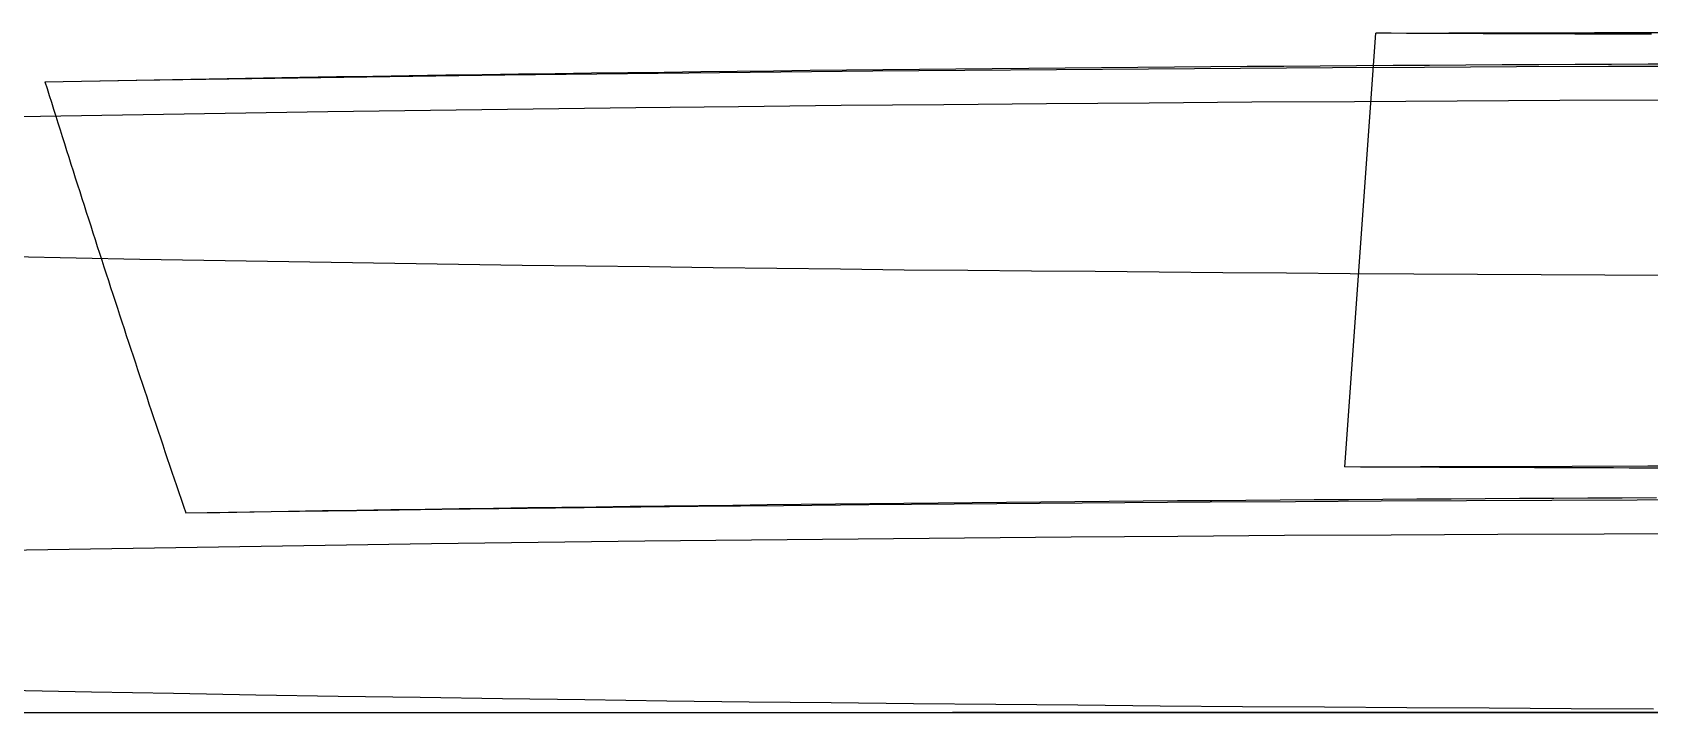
# Model space of a CAD drawing. Extents: x 0 to 2.61, y 0 to 1.71.
# Drawn here: x 2.0916 to 2.2081, y 1.1131 to 1.1621 of the extents above; entities that cross this region are included whole.
import ezdxf

# ---------------------------------------------------------------- set-up
doc = ezdxf.new("R2010")
doc.units = 0
doc.linetypes.add('HIDDEN', pattern=[0.075, 0.050025, -0.024975])
doc.layers.add('LEFT', color=7, linetype='CONTINUOUS')
doc.layers.add('LEFT_HID', color=7, linetype='HIDDEN')

msp = doc.modelspace()

# ---------------------------------------------------------------- linework, layer by layer
at = {"layer": 'LEFT'}
msp.add_line((1.863158, 1.11305), (2.244871, 1.11305), dxfattribs=at)
at = {"layer": 'LEFT_HID', "linetype": 'HIDDEN'}
for p, q in [((2.186157, 1.130755), (2.188397, 1.162004)), ((2.188397, 1.162004), (2.193648, 1.162024)), ((2.1895, 1.162), (2.188397, 1.162004)), ((2.190603, 1.161995), (2.1895, 1.162)), ((2.191706, 1.16199), (2.190603, 1.161995)), ((2.19281, 1.161986), (2.191706, 1.16199)), ((2.193913, 1.161981), (2.19281, 1.161986)), ((2.193648, 1.162024), (2.1989, 1.162041)), ((2.195016, 1.161977), (2.193913, 1.161981)), ((2.196119, 1.161973), (2.195016, 1.161977)), ((2.197222, 1.161968), (2.196119, 1.161973)), ((2.198325, 1.161964), (2.197222, 1.161968)), ((2.199428, 1.16196), (2.198325, 1.161964)), ((2.1989, 1.162041), (2.204151, 1.162057)), ((2.200531, 1.161956), (2.199428, 1.16196)), ((2.201635, 1.161952), (2.200531, 1.161956)), ((2.202738, 1.161948), (2.201635, 1.161952)), ((2.203841, 1.161944), (2.202738, 1.161948)), ((2.204944, 1.161941), (2.203841, 1.161944)), ((2.204151, 1.162057), (2.209402, 1.16207)), ((2.206047, 1.161937), (2.204944, 1.161941)), ((2.20715, 1.161933), (2.206047, 1.161937)), ((2.208253, 1.16193), (2.20715, 1.161933)), ((2.173876, 1.159582), (2.176502, 1.159603)), ((2.176502, 1.159603), (2.179127, 1.159623)), ((2.179127, 1.159623), (2.181753, 1.159644)), ((2.181753, 1.159644), (2.184378, 1.159662)), ((2.184378, 1.159662), (2.187004, 1.159679)), ((2.187004, 1.159679), (2.189629, 1.159696)), ((2.189629, 1.159696), (2.192255, 1.159714)), ((2.191902, 1.159568), (2.19853, 1.159599)), ((2.192255, 1.159714), (2.194881, 1.159731)), ((2.194881, 1.159731), (2.197506, 1.159745)), ((2.197506, 1.159745), (2.200132, 1.159759)), ((2.19853, 1.159599), (2.205157, 1.159625)), ((2.200132, 1.159759), (2.202757, 1.159773)), ((2.202757, 1.159773), (2.205383, 1.159787)), ((2.205157, 1.159625), (2.211785, 1.159648)), ((2.205383, 1.159787), (2.208008, 1.1598)), ((2.208008, 1.1598), (2.210634, 1.15981)), ((2.09249, 1.158515), (2.099117, 1.158626)), ((2.09249, 1.158515), (2.095115, 1.158563)), ((2.09249, 1.158515), (2.092645, 1.15802)), ((2.095115, 1.158563), (2.09774, 1.158611)), ((2.09774, 1.158611), (2.100365, 1.158659)), ((2.099117, 1.158626), (2.105744, 1.15873)), ((2.100365, 1.158659), (2.102991, 1.158707)), ((2.102991, 1.158707), (2.105616, 1.15875)), ((2.105616, 1.15875), (2.108241, 1.158794)), ((2.105744, 1.15873), (2.112371, 1.158827)), ((2.108241, 1.158794), (2.110866, 1.158837)), ((2.110866, 1.158837), (2.113491, 1.15888)), ((2.112371, 1.158827), (2.118998, 1.158918)), ((2.113491, 1.15888), (2.116117, 1.158919)), ((2.116117, 1.158919), (2.118742, 1.158958)), ((2.118742, 1.158958), (2.121367, 1.158997)), ((2.118998, 1.158918), (2.125626, 1.159003)), ((2.121367, 1.158997), (2.123993, 1.159036)), ((2.123993, 1.159036), (2.126618, 1.159072)), ((2.125626, 1.159003), (2.132253, 1.159082)), ((2.126618, 1.159072), (2.129244, 1.159107)), ((2.129244, 1.159107), (2.131869, 1.159142)), ((2.131869, 1.159142), (2.134494, 1.159177)), ((2.132253, 1.159082), (2.13888, 1.159156)), ((2.134494, 1.159177), (2.13712, 1.159209)), ((2.13712, 1.159209), (2.139745, 1.15924)), ((2.13888, 1.159156), (2.145508, 1.159224)), ((2.139745, 1.15924), (2.14237, 1.159271)), ((2.14237, 1.159271), (2.144996, 1.159303)), ((2.144996, 1.159303), (2.147621, 1.159333)), ((2.145508, 1.159224), (2.152136, 1.159287)), ((2.147621, 1.159333), (2.150247, 1.15936)), ((2.150247, 1.15936), (2.152872, 1.159388)), ((2.152136, 1.159287), (2.158763, 1.159346)), ((2.152872, 1.159388), (2.155498, 1.159415)), ((2.155498, 1.159415), (2.158123, 1.159443)), ((2.158123, 1.159443), (2.160749, 1.159467)), ((2.158763, 1.159346), (2.165391, 1.159399)), ((2.160749, 1.159467), (2.163374, 1.159491)), ((2.163374, 1.159491), (2.166, 1.159515)), ((2.165391, 1.159399), (2.172019, 1.159448)), ((2.166, 1.159515), (2.168625, 1.159539)), ((2.168625, 1.159539), (2.171251, 1.159562)), ((2.171251, 1.159562), (2.173876, 1.159582)), ((2.172019, 1.159448), (2.178646, 1.159492)), ((2.178646, 1.159492), (2.185274, 1.159532)), ((2.185274, 1.159532), (2.191902, 1.159568)), ((2.092645, 1.15802), (2.0928, 1.157525)), ((2.0928, 1.157525), (2.092955, 1.15703)), ((2.090669, 1.156009), (2.098067, 1.156138)), ((2.092955, 1.15703), (2.09311, 1.156535)), ((2.09311, 1.156535), (2.093266, 1.15604)), ((2.098067, 1.156138), (2.105466, 1.156258)), ((2.105466, 1.156258), (2.112864, 1.156369)), ((2.112864, 1.156369), (2.120263, 1.156472)), ((2.120263, 1.156472), (2.127662, 1.156568)), ((2.127662, 1.156568), (2.135061, 1.156656)), ((2.135061, 1.156656), (2.14246, 1.156738)), ((2.14246, 1.156738), (2.149859, 1.156813)), ((2.149859, 1.156813), (2.157258, 1.156882)), ((2.157258, 1.156882), (2.164657, 1.156945)), ((2.164657, 1.156945), (2.172056, 1.157002)), ((2.172056, 1.157002), (2.179455, 1.157053)), ((2.179455, 1.157053), (2.186854, 1.157098)), ((2.186854, 1.157098), (2.194254, 1.157138)), ((2.194254, 1.157138), (2.201653, 1.157172)), ((2.201653, 1.157172), (2.209052, 1.157202)), ((2.093266, 1.15604), (2.093422, 1.155545)), ((2.093422, 1.155545), (2.093578, 1.15505)), ((2.093578, 1.15505), (2.093734, 1.154555)), ((2.093734, 1.154555), (2.09389, 1.15406)), ((2.09389, 1.15406), (2.094047, 1.153566)), ((2.094047, 1.153566), (2.094204, 1.153071)), ((2.094204, 1.153071), (2.094361, 1.152577)), ((2.094361, 1.152577), (2.094518, 1.152082)), ((2.094518, 1.152082), (2.094676, 1.151588)), ((2.094676, 1.151588), (2.094833, 1.151093)), ((2.094833, 1.151093), (2.094991, 1.150599)), ((2.094991, 1.150599), (2.095149, 1.150105)), ((2.095149, 1.150105), (2.095307, 1.149611)), ((2.095307, 1.149611), (2.095466, 1.149117)), ((2.095466, 1.149117), (2.095624, 1.148623)), ((2.095624, 1.148623), (2.095783, 1.148129)), ((2.095783, 1.148129), (2.095942, 1.147635)), ((2.095942, 1.147635), (2.096101, 1.147141)), ((2.096101, 1.147141), (2.096261, 1.146647)), ((2.094747, 1.145801), (2.090158, 1.145894)), ((2.099336, 1.145708), (2.094747, 1.145801)), ((2.096261, 1.146647), (2.09642, 1.146153)), ((2.09642, 1.146153), (2.09658, 1.14566)), ((2.09658, 1.14566), (2.09674, 1.145166)), ((2.103925, 1.145634), (2.099336, 1.145708)), ((2.108515, 1.145561), (2.103925, 1.145634)), ((2.09674, 1.145166), (2.0969, 1.144673)), ((2.0969, 1.144673), (2.097061, 1.144179)), ((2.113104, 1.145489), (2.108515, 1.145561)), ((2.117693, 1.145417), (2.113104, 1.145489)), ((2.122282, 1.145344), (2.117693, 1.145417)), ((2.126872, 1.145274), (2.122282, 1.145344)), ((2.131461, 1.145219), (2.126872, 1.145274)), ((2.13605, 1.145164), (2.131461, 1.145219)), ((2.14064, 1.145109), (2.13605, 1.145164)), ((2.145229, 1.145054), (2.14064, 1.145109)), ((2.149819, 1.145), (2.145229, 1.145054)), ((2.154408, 1.144945), (2.149819, 1.145)), ((2.158998, 1.144904), (2.154408, 1.144945)), ((2.163588, 1.144865), (2.158998, 1.144904)), ((2.168177, 1.144826), (2.163588, 1.144865)), ((2.172767, 1.144786), (2.168177, 1.144826)), ((2.177357, 1.144747), (2.172767, 1.144786)), ((2.181946, 1.144708), (2.177357, 1.144747)), ((2.186536, 1.144675), (2.181946, 1.144708)), ((2.191126, 1.14465), (2.186536, 1.144675)), ((2.195715, 1.144625), (2.191126, 1.14465)), ((2.200305, 1.1446), (2.195715, 1.144625)), ((2.204895, 1.144575), (2.200305, 1.1446)), ((2.209485, 1.14455), (2.204895, 1.144575)), ((2.097061, 1.144179), (2.097221, 1.143686)), ((2.097221, 1.143686), (2.097382, 1.143193)), ((2.097382, 1.143193), (2.097543, 1.142699)), ((2.097543, 1.142699), (2.097704, 1.142206)), ((2.097704, 1.142206), (2.097866, 1.141713)), ((2.097866, 1.141713), (2.098027, 1.14122)), ((2.098027, 1.14122), (2.098189, 1.140727)), ((2.098189, 1.140727), (2.098351, 1.140234)), ((2.098351, 1.140234), (2.098514, 1.139741)), ((2.098514, 1.139741), (2.098676, 1.139248)), ((2.098676, 1.139248), (2.098839, 1.138756)), ((2.098839, 1.138756), (2.099001, 1.138263)), ((2.099001, 1.138263), (2.099164, 1.13777)), ((2.099164, 1.13777), (2.099328, 1.137278)), ((2.099328, 1.137278), (2.099491, 1.136785)), ((2.099491, 1.136785), (2.099655, 1.136293)), ((2.099655, 1.136293), (2.099818, 1.135801)), ((2.099818, 1.135801), (2.099982, 1.135308)), ((2.099982, 1.135308), (2.100147, 1.134816)), ((2.100147, 1.134816), (2.100311, 1.134324)), ((2.100311, 1.134324), (2.100476, 1.133832)), ((2.100476, 1.133832), (2.10064, 1.13334)), ((2.10064, 1.13334), (2.100805, 1.132848)), ((2.100805, 1.132848), (2.100971, 1.132356)), ((2.100971, 1.132356), (2.101136, 1.131864)), ((2.101136, 1.131864), (2.101302, 1.131373)), ((2.101302, 1.131373), (2.101467, 1.130881)), ((2.101467, 1.130881), (2.101633, 1.130389)), ((2.186157, 1.130755), (2.191615, 1.130776)), ((2.187296, 1.13075), (2.186157, 1.130755)), ((2.188435, 1.130745), (2.187296, 1.13075)), ((2.189573, 1.13074), (2.188435, 1.130745)), ((2.190712, 1.130735), (2.189573, 1.13074)), ((2.191851, 1.13073), (2.190712, 1.130735)), ((2.191615, 1.130776), (2.197073, 1.130795)), ((2.192989, 1.130726), (2.191851, 1.13073)), ((2.194128, 1.130721), (2.192989, 1.130726)), ((2.195267, 1.130716), (2.194128, 1.130721)), ((2.196405, 1.130712), (2.195267, 1.130716)), ((2.197544, 1.130708), (2.196405, 1.130712)), ((2.197073, 1.130795), (2.202531, 1.130811)), ((2.198683, 1.130703), (2.197544, 1.130708)), ((2.199821, 1.130699), (2.198683, 1.130703)), ((2.20096, 1.130695), (2.199821, 1.130699)), ((2.202099, 1.130691), (2.20096, 1.130695)), ((2.203238, 1.130687), (2.202099, 1.130691)), ((2.202531, 1.130811), (2.207989, 1.130826)), ((2.204376, 1.130683), (2.203238, 1.130687)), ((2.205515, 1.130679), (2.204376, 1.130683)), ((2.206654, 1.130676), (2.205515, 1.130679)), ((2.207792, 1.130672), (2.206654, 1.130676)), ((2.208931, 1.130669), (2.207792, 1.130672)), ((2.207989, 1.130826), (2.213447, 1.130839)), ((2.101633, 1.130389), (2.1018, 1.129898)), ((2.1018, 1.129898), (2.101966, 1.129406)), ((2.101966, 1.129406), (2.102132, 1.128915)), ((2.102132, 1.128915), (2.102299, 1.128424)), ((2.102299, 1.128424), (2.102466, 1.127933)), ((2.15192, 1.128119), (2.154384, 1.128146)), ((2.154384, 1.128146), (2.156849, 1.12817)), ((2.156849, 1.12817), (2.159313, 1.128193)), ((2.158001, 1.128099), (2.164154, 1.128149)), ((2.159313, 1.128193), (2.161778, 1.128217)), ((2.161778, 1.128217), (2.164242, 1.128241)), ((2.164154, 1.128149), (2.170306, 1.128195)), ((2.164242, 1.128241), (2.166707, 1.128263)), ((2.166707, 1.128263), (2.169171, 1.128284)), ((2.169171, 1.128284), (2.171636, 1.128304)), ((2.170306, 1.128195), (2.176458, 1.128238)), ((2.171636, 1.128304), (2.1741, 1.128325)), ((2.1741, 1.128325), (2.176565, 1.128346)), ((2.176458, 1.128238), (2.18261, 1.128276)), ((2.176565, 1.128346), (2.179029, 1.128363)), ((2.179029, 1.128363), (2.181494, 1.128381)), ((2.181494, 1.128381), (2.183958, 1.128399)), ((2.18261, 1.128276), (2.188763, 1.128311)), ((2.183958, 1.128399), (2.186423, 1.128417)), ((2.186423, 1.128417), (2.188887, 1.128433)), ((2.188763, 1.128311), (2.194915, 1.128342)), ((2.188887, 1.128433), (2.191352, 1.128448)), ((2.191352, 1.128448), (2.193816, 1.128463)), ((2.193816, 1.128463), (2.196281, 1.128478)), ((2.194915, 1.128342), (2.201067, 1.128369)), ((2.196281, 1.128478), (2.198745, 1.128493)), ((2.198745, 1.128493), (2.20121, 1.128506)), ((2.201067, 1.128369), (2.20722, 1.128392)), ((2.20121, 1.128506), (2.203674, 1.128518)), ((2.203674, 1.128518), (2.206139, 1.12853)), ((2.206139, 1.12853), (2.208604, 1.128542)), ((2.20722, 1.128392), (2.213372, 1.128412)), ((2.102466, 1.127933), (2.102633, 1.127441)), ((2.102633, 1.127441), (2.108785, 1.127535)), ((2.102633, 1.127441), (2.105098, 1.127482)), ((2.105098, 1.127482), (2.107562, 1.127523)), ((2.107562, 1.127523), (2.110026, 1.127564)), ((2.108785, 1.127535), (2.114937, 1.127622)), ((2.110026, 1.127564), (2.11249, 1.127605)), ((2.11249, 1.127605), (2.114955, 1.127642)), ((2.114937, 1.127622), (2.121089, 1.127705)), ((2.114955, 1.127642), (2.117419, 1.127679)), ((2.117419, 1.127679), (2.119883, 1.127716)), ((2.119883, 1.127716), (2.122348, 1.127753)), ((2.121089, 1.127705), (2.127241, 1.127782)), ((2.122348, 1.127753), (2.124812, 1.127787)), ((2.124812, 1.127787), (2.127276, 1.127821)), ((2.127241, 1.127782), (2.133393, 1.127854)), ((2.127276, 1.127821), (2.129741, 1.127854)), ((2.129741, 1.127854), (2.132205, 1.127888)), ((2.132205, 1.127888), (2.134669, 1.127919)), ((2.133393, 1.127854), (2.139545, 1.127922)), ((2.134669, 1.127919), (2.137134, 1.127949)), ((2.137134, 1.127949), (2.139598, 1.127979)), ((2.139545, 1.127922), (2.145697, 1.127985)), ((2.139598, 1.127979), (2.142062, 1.12801)), ((2.142062, 1.12801), (2.144527, 1.128038)), ((2.144527, 1.128038), (2.146991, 1.128065)), ((2.145697, 1.127985), (2.151849, 1.128044)), ((2.146991, 1.128065), (2.149456, 1.128092)), ((2.149456, 1.128092), (2.15192, 1.128119)), ((2.151849, 1.128044), (2.158001, 1.128099)), ((2.174124, 1.125776), (2.181806, 1.125827)), ((2.181806, 1.125827), (2.189488, 1.125872)), ((2.189488, 1.125872), (2.19717, 1.125912)), ((2.19717, 1.125912), (2.204852, 1.125945)), ((2.204852, 1.125945), (2.212534, 1.125973)), ((2.089629, 1.12475), (2.09731, 1.124885)), ((2.09731, 1.124885), (2.104991, 1.12501)), ((2.104991, 1.12501), (2.112672, 1.125125)), ((2.112672, 1.125125), (2.120353, 1.125233)), ((2.120353, 1.125233), (2.128034, 1.125332)), ((2.128034, 1.125332), (2.135716, 1.125423)), ((2.135716, 1.125423), (2.143397, 1.125507)), ((2.143397, 1.125507), (2.151079, 1.125584)), ((2.151079, 1.125584), (2.158761, 1.125655)), ((2.158761, 1.125655), (2.166442, 1.125719)), ((2.166442, 1.125719), (2.174124, 1.125776)), ((2.095838, 1.114532), (2.089914, 1.114644)), ((2.101761, 1.11442), (2.095838, 1.114532)), ((2.107685, 1.114308), (2.101761, 1.11442)), ((2.113609, 1.114217), (2.107685, 1.114308)), ((2.119533, 1.114134), (2.113609, 1.114217)), ((2.257895, 1.11305), (1.863158, 1.11305)), ((2.257895, 1.11305), (1.989474, 1.11305)), ((1.989474, 1.11305), (2.526316, 1.11305)), ((2.125457, 1.114052), (2.119533, 1.114134)), ((2.131381, 1.11397), (2.125457, 1.114052)), ((2.137305, 1.113887), (2.131381, 1.11397)), ((2.143229, 1.113808), (2.137305, 1.113887)), ((2.149153, 1.113751), (2.143229, 1.113808)), ((2.155078, 1.113694), (2.149153, 1.113751)), ((2.161002, 1.113637), (2.155078, 1.113694)), ((2.166927, 1.11358), (2.161002, 1.113637)), ((2.172851, 1.113523), (2.166927, 1.11358)), ((2.178775, 1.11347), (2.172851, 1.113523)), ((2.1847, 1.113436), (2.178775, 1.11347)), ((2.190624, 1.113401), (2.1847, 1.113436)), ((2.196549, 1.113366), (2.190624, 1.113401)), ((2.202473, 1.113332), (2.196549, 1.113366)), ((2.208398, 1.113297), (2.202473, 1.113332))]:
    msp.add_line(p, q, dxfattribs=at)

doc.saveas('drawing.dxf')
